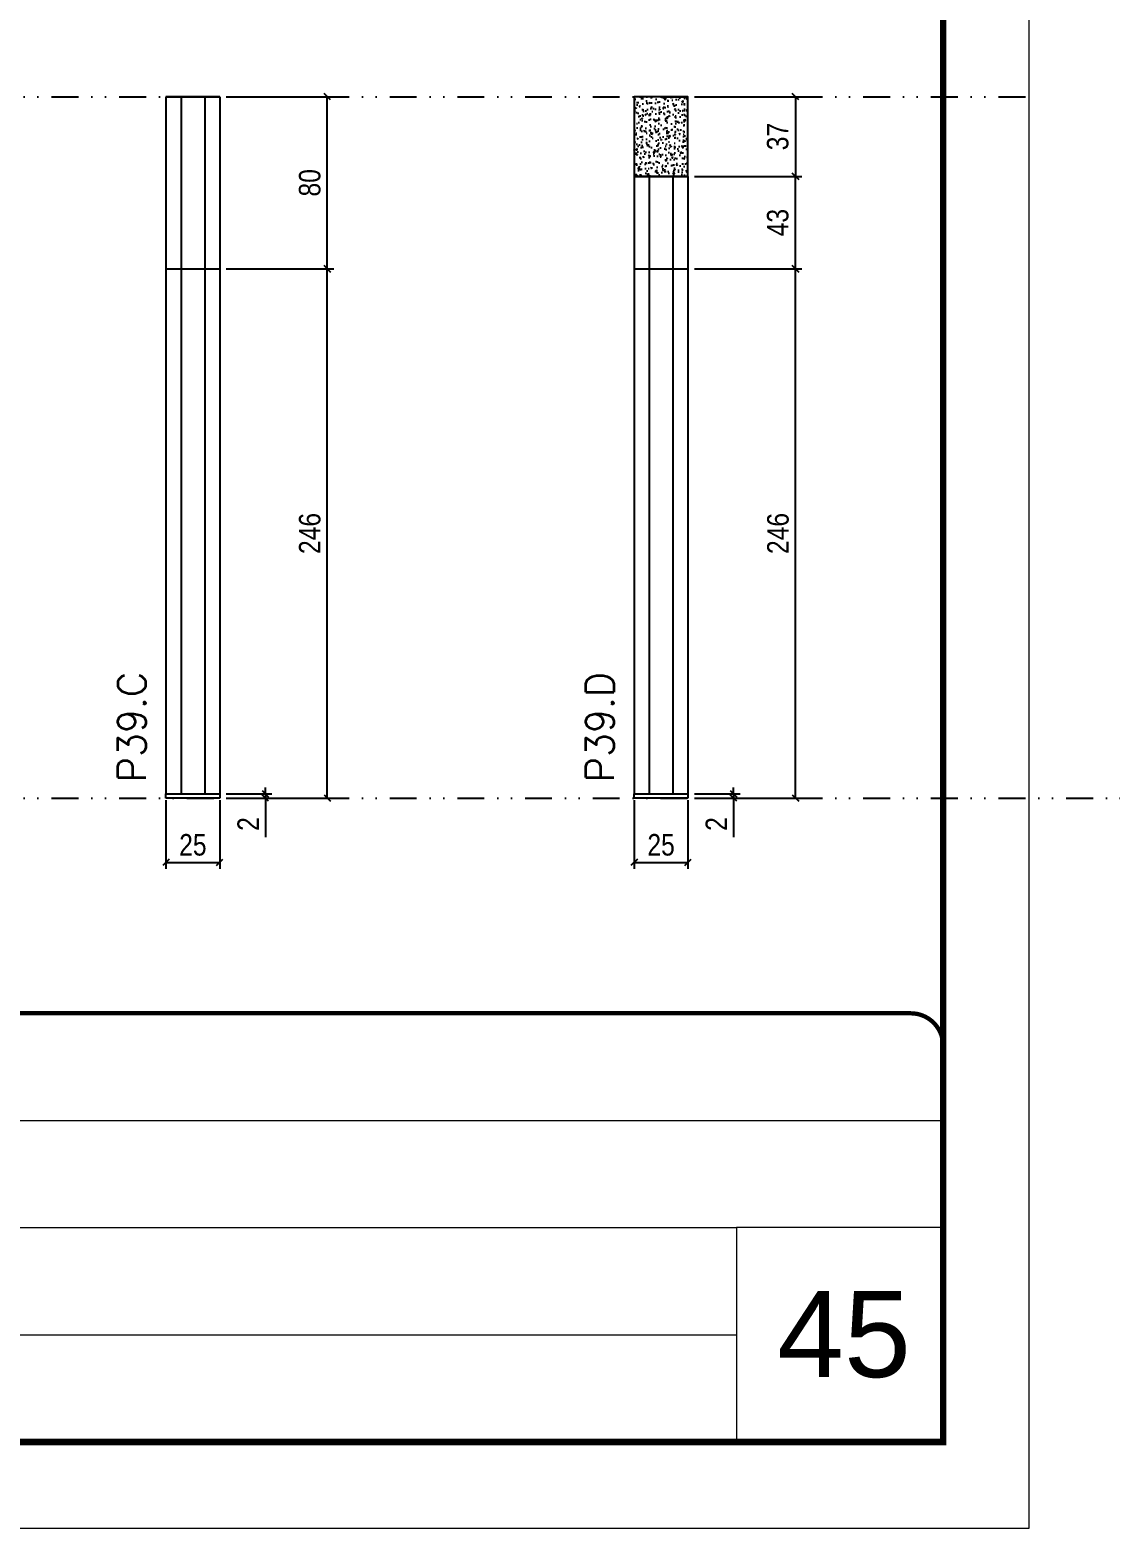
# Model space of a CAD drawing. Header units: millimetres. Extents: x 13777 to 27878, y -21631 to 6985.
# Drawn here: x 15434 to 15936, y -6700 to -6003 of the extents above; entities that cross this region are included whole.
import ezdxf

# ---------------------------------------------------------------- set-up
doc = ezdxf.new("R2010")
doc.units = ezdxf.units.MM
for name, pattern in [('CONTINUO', [0]), ('DASHED', [0.75, 0.5, -0.25]), ('DIVIDE2', [0.625, 0.25, -0.125, 0, -0.125, 0, -0.125])]:
    doc.linetypes.add(name, pattern=pattern)
for name, color, linetype, lineweight in [('CARIMBO', 255, 'Continuous', 9), ('Folhas', 255, 'Continuous', 9), ('SARRAFO DE PRESSAO', 251, 'DASHED', 9), ('Texto Seção', 7, 'Continuous', 15)]:
    doc.layers.add(name, color=color, linetype=linetype, lineweight=lineweight)
for name, color, linetype in [('COTA', 241, 'Continuous'), ('Nível', 160, 'Continuous'), ('Painéis', 200, 'Continuous'), ('SARR_2.2x7', 40, 'Continuous')]:
    doc.layers.add(name, color=color, linetype=linetype)
doc.styles.add('ARIAL', font='arial.ttf')
doc.styles.add('COTA TECNICA', font='techl___.ttf', dxfattribs={"height": 10})
doc.styles.add('COTA TECNICA-50', font='techl___.ttf', dxfattribs={"height": 10})
doc.styles.add('REGUA-120', font='ROMANS.shx', dxfattribs={"height": 15})
doc.dimstyles.new('COTA PAINEL-50', dxfattribs={"dimtxt": 10, "dimasz": 3, "dimexe": 3, "dimexo": 3, "dimgap": 3, "dimtad": 1, "dimdec": 1, "dimzin": 12, "dimdsep": 46, "dimtxsty": 'COTA TECNICA-50', "dimblk1": 'OBLIQUE', "dimblk2": 'OBLIQUE', "dimsah": 1, "dimcen": 0.9, "dimclrd": 4, "dimclre": 4, "dimclrt": 240, "dimadec": 1, "dimazin": 3, "dimtfac": 1, "dimtdec": 1, "dimtmove": 0, "dimatfit": 3, "dimfxl": 1, "dimtolj": 1, "dimtzin": 12, "dimarcsym": 0})
doc.dimstyles.new('PAINEL', dxfattribs={"dimtxt": 10, "dimasz": 3, "dimexe": 3, "dimexo": 3, "dimgap": 3, "dimtad": 1, "dimdec": 1, "dimzin": 12, "dimdsep": 46, "dimtxsty": 'COTA TECNICA', "dimblk1": 'OBLIQUE', "dimblk2": 'OBLIQUE', "dimsah": 1, "dimcen": 0.9, "dimclrd": 4, "dimclre": 4, "dimclrt": 240, "dimadec": 1, "dimazin": 3, "dimtfac": 1, "dimtdec": 1, "dimtmove": 0, "dimatfit": 3, "dimfxl": 1, "dimtolj": 1, "dimtzin": 12, "dimarcsym": 0})

# ---------------------------------------------------------------- blocks, each defined once
blk = doc.blocks.new('9999999999')
at = {"color": 30, "linetype": 'CONTINUO'}
for p, q in [((98564.56, 34379.64), (99583.98, 34379.64)), ((98564.56, 34329.83), (99487.98, 34329.83)), ((99583.98, 34329.83), (99487.98, 34329.83)), ((99487.98, 34329.83), (99487.98, 34230.21)), ((98564.56, 34280.02), (99487.98, 34280.02))]:
    blk.add_line(p, q, dxfattribs=at)
at = {"color": 30, "linetype": 'CONTINUO', "const_width": 2}
blk.add_lwpolyline([(99583.98, 34230.21), (99583.98, 34414.45, 0.414214), (99568.98, 34429.45), (98228.98, 34429.45, 0.414214), (98213.98, 34414.45), (98213.98, 34245.21, 0.414214), (98228.98, 34230.21), (99583.98, 34230.21)], format="xyb", dxfattribs=at)
at = {"layer": 'Folhas'}
blk.add_lwpolyline([(98138.98, 34190.21), (99623.98, 34190.21), (99623.98, 35240.21), (98138.98, 35240.21)], close=True, dxfattribs=at)
at = {"layer": 'Folhas', "color": 30, "const_width": 3}
blk.add_lwpolyline([(98213.98, 34230.21), (99583.98, 34230.21), (99583.98, 35200.21), (98213.98, 35200.21)], close=True, dxfattribs=at)
blk = doc.blocks.new('_Oblique')
at = {"color": 0, "linetype": 'ByBlock', "lineweight": -2}
blk.add_line((-0.5, -0.5), (0.5, 0.5), dxfattribs=at)
blk = doc.blocks.new('*D1128')
at = {"layer": 'COTA', "color": 4, "lineweight": -2, "transparency": 16777216}
for p, q in [((15497.17, -6361.32), (15497.17, -6393.21)), ((15522.17, -6361.32), (15522.17, -6393.21)), ((15497.17, -6390.21), (15522.17, -6390.21))]:
    blk.add_line(p, q, dxfattribs=at)
at = {"layer": 'Defpoints', "color": 0, "transparency": 16777216}
for p in [(15497.17, -6358.32), (15522.17, -6358.32), (15522.17, -6390.21)]:
    blk.add_point(p, dxfattribs=at)
at = {"layer": 'COTA', "color": 4, "lineweight": -2, "transparency": 16777216, "xscale": 3, "yscale": 3, "zscale": 3, "rotation": 180}
blk.add_blockref('_Oblique', (15497.17, -6390.21), dxfattribs=at)
at = {"layer": 'COTA', "color": 4, "lineweight": -2, "transparency": 16777216, "xscale": 3, "yscale": 3, "zscale": 3}
blk.add_blockref('_Oblique', (15522.17, -6390.21), dxfattribs=at)
at = {"layer": 'COTA', "color": 240, "transparency": 16777216, "insert": (15509.67, -6382.1), "char_height": 10, "attachment_point": 5, "style": 'COTA TECNICA'}
blk.add_mtext('\\A1;25', dxfattribs=at)
blk = doc.blocks.new('*D1129')
at = {"layer": 'COTA', "color": 4, "lineweight": -2, "transparency": 16777216}
for p, q in [((15543.37, -6358.32), (15543.37, -6355.32)), ((15525.17, -6358.32), (15546.37, -6358.32)), ((15525.17, -6360.32), (15546.37, -6360.32)), ((15543.37, -6358.32), (15543.37, -6360.32)), ((15543.37, -6360.32), (15543.37, -6378.43))]:
    blk.add_line(p, q, dxfattribs=at)
at = {"layer": 'Defpoints', "color": 0, "transparency": 16777216}
for p in [(15522.17, -6358.32), (15522.17, -6360.32), (15543.37, -6358.32)]:
    blk.add_point(p, dxfattribs=at)
at = {"layer": 'COTA', "color": 4, "lineweight": -2, "transparency": 16777216, "xscale": 3, "yscale": 3, "zscale": 3}
for p, rotation in [((15543.37, -6358.32), 270), ((15543.37, -6360.32), 90)]:
    blk.add_blockref('_Oblique', p, dxfattribs=dict(at, rotation=rotation))
at = {"layer": 'COTA', "color": 240, "transparency": 16777216, "insert": (15535.37, -6372.37), "char_height": 10, "attachment_point": 5, "rotation": 90, "style": 'COTA TECNICA-50'}
blk.add_mtext('\\A1;2', dxfattribs=at)
blk = doc.blocks.new('*D1130')
at = {"layer": 'COTA', "color": 4, "lineweight": -2, "transparency": 16777216}
for p, q in [((15525.17, -6114.32), (15575.16, -6114.32)), ((15572.16, -6360.32), (15572.16, -6114.32)), ((15525.17, -6360.32), (15575.16, -6360.32))]:
    blk.add_line(p, q, dxfattribs=at)
at = {"layer": 'Defpoints', "color": 0, "transparency": 16777216}
for p in [(15522.17, -6114.32), (15572.16, -6114.32), (15522.17, -6360.32)]:
    blk.add_point(p, dxfattribs=at)
at = {"layer": 'COTA', "color": 4, "lineweight": -2, "transparency": 16777216, "xscale": 3, "yscale": 3, "zscale": 3}
for p, rotation in [((15572.16, -6114.32), 90), ((15572.16, -6360.32), 270)]:
    blk.add_blockref('_Oblique', p, dxfattribs=dict(at, rotation=rotation))
at = {"layer": 'COTA', "color": 240, "transparency": 16777216, "insert": (15564.06, -6237.32), "char_height": 10, "attachment_point": 5, "rotation": 90, "style": 'COTA TECNICA-50'}
blk.add_mtext('\\A1;246', dxfattribs=at)
blk = doc.blocks.new('*D1131')
at = {"layer": 'COTA', "color": 4, "lineweight": -2, "transparency": 16777216}
for p, q in [((15525.17, -6034.34), (15575.16, -6034.34)), ((15572.16, -6114.32), (15572.16, -6034.34)), ((15525.17, -6114.32), (15575.16, -6114.32))]:
    blk.add_line(p, q, dxfattribs=at)
at = {"layer": 'Defpoints', "color": 0, "transparency": 16777216}
for p in [(15522.17, -6034.34), (15572.16, -6034.34), (15522.17, -6114.32)]:
    blk.add_point(p, dxfattribs=at)
at = {"layer": 'COTA', "color": 4, "lineweight": -2, "transparency": 16777216, "xscale": 3, "yscale": 3, "zscale": 3}
for p, rotation in [((15572.16, -6034.34), 90), ((15572.16, -6114.32), 270)]:
    blk.add_blockref('_Oblique', p, dxfattribs=dict(at, rotation=rotation))
at = {"layer": 'COTA', "color": 240, "transparency": 16777216, "insert": (15564.04, -6074.33), "char_height": 10, "attachment_point": 5, "rotation": 90, "style": 'COTA TECNICA'}
blk.add_mtext('\\A1;80', dxfattribs=at)
blk = doc.blocks.new('*D1132')
at = {"layer": 'COTA', "color": 4, "lineweight": -2, "transparency": 16777216}
for p, q in [((15714.86, -6361.32), (15714.86, -6393.21)), ((15739.86, -6361.32), (15739.86, -6393.21)), ((15714.86, -6390.21), (15739.86, -6390.21))]:
    blk.add_line(p, q, dxfattribs=at)
at = {"layer": 'Defpoints', "color": 0, "transparency": 16777216}
for p in [(15714.86, -6358.32), (15739.86, -6358.32), (15739.86, -6390.21)]:
    blk.add_point(p, dxfattribs=at)
at = {"layer": 'COTA', "color": 4, "lineweight": -2, "transparency": 16777216, "xscale": 3, "yscale": 3, "zscale": 3, "rotation": 180}
blk.add_blockref('_Oblique', (15714.86, -6390.21), dxfattribs=at)
at = {"layer": 'COTA', "color": 4, "lineweight": -2, "transparency": 16777216, "xscale": 3, "yscale": 3, "zscale": 3}
blk.add_blockref('_Oblique', (15739.86, -6390.21), dxfattribs=at)
at = {"layer": 'COTA', "color": 240, "transparency": 16777216, "insert": (15727.36, -6382.1), "char_height": 10, "attachment_point": 5, "style": 'COTA TECNICA'}
blk.add_mtext('\\A1;25', dxfattribs=at)
blk = doc.blocks.new('*D1133')
at = {"layer": 'COTA', "color": 4, "lineweight": -2, "transparency": 16777216}
for p, q in [((15761.05, -6358.32), (15761.05, -6355.32)), ((15742.86, -6358.32), (15764.05, -6358.32)), ((15742.86, -6360.32), (15764.05, -6360.32)), ((15761.05, -6358.32), (15761.05, -6360.32)), ((15761.05, -6360.32), (15761.05, -6378.43))]:
    blk.add_line(p, q, dxfattribs=at)
at = {"layer": 'Defpoints', "color": 0, "transparency": 16777216}
for p in [(15739.86, -6358.32), (15739.86, -6360.32), (15761.05, -6358.32)]:
    blk.add_point(p, dxfattribs=at)
at = {"layer": 'COTA', "color": 4, "lineweight": -2, "transparency": 16777216, "xscale": 3, "yscale": 3, "zscale": 3}
for p, rotation in [((15761.05, -6358.32), 270), ((15761.05, -6360.32), 90)]:
    blk.add_blockref('_Oblique', p, dxfattribs=dict(at, rotation=rotation))
at = {"layer": 'COTA', "color": 240, "transparency": 16777216, "insert": (15753.05, -6372.37), "char_height": 10, "attachment_point": 5, "rotation": 90, "style": 'COTA TECNICA-50'}
blk.add_mtext('\\A1;2', dxfattribs=at)
blk = doc.blocks.new('*D1135')
at = {"layer": 'COTA', "color": 4, "linetype": 'ByBlock', "lineweight": -2, "transparency": 16777216}
for p, q in [((15742.86, -6034.32), (15792.85, -6034.32)), ((15789.85, -6034.32), (15789.85, -6071.34)), ((15742.86, -6071.34), (15792.85, -6071.34))]:
    blk.add_line(p, q, dxfattribs=at)
at = {"layer": 'Defpoints', "color": 0, "linetype": 'ByBlock', "transparency": 16777216}
for p in [(15739.86, -6034.32), (15739.86, -6071.34), (15789.85, -6071.34)]:
    blk.add_point(p, dxfattribs=at)
at = {"layer": 'COTA', "color": 4, "linetype": 'ByBlock', "lineweight": -2, "transparency": 16777216, "xscale": 3, "yscale": 3, "zscale": 3}
for p, rotation in [((15789.85, -6034.32), 90), ((15789.85, -6071.34), 270)]:
    blk.add_blockref('_Oblique', p, dxfattribs=dict(at, rotation=rotation))
at = {"layer": 'COTA', "color": 240, "linetype": 'ByBlock', "transparency": 16777216, "insert": (15781.63, -6052.83), "char_height": 10, "attachment_point": 5, "rotation": 90, "style": 'COTA TECNICA'}
blk.add_mtext('\\A1;37', dxfattribs=at)
blk = doc.blocks.new('*D1134')
at = {"layer": 'COTA', "color": 4, "lineweight": -2, "transparency": 16777216}
for p, q in [((15742.86, -6114.32), (15792.85, -6114.32)), ((15789.85, -6360.32), (15789.85, -6114.32)), ((15742.86, -6360.32), (15792.85, -6360.32))]:
    blk.add_line(p, q, dxfattribs=at)
at = {"layer": 'Defpoints', "color": 0, "transparency": 16777216}
for p in [(15739.86, -6114.32), (15789.85, -6114.32), (15739.86, -6360.32)]:
    blk.add_point(p, dxfattribs=at)
at = {"layer": 'COTA', "color": 4, "lineweight": -2, "transparency": 16777216, "xscale": 3, "yscale": 3, "zscale": 3}
for p, rotation in [((15789.85, -6114.32), 90), ((15789.85, -6360.32), 270)]:
    blk.add_blockref('_Oblique', p, dxfattribs=dict(at, rotation=rotation))
at = {"layer": 'COTA', "color": 240, "transparency": 16777216, "insert": (15781.75, -6237.32), "char_height": 10, "attachment_point": 5, "rotation": 90, "style": 'COTA TECNICA-50'}
blk.add_mtext('\\A1;246', dxfattribs=at)
blk = doc.blocks.new('*D1136')
at = {"layer": 'COTA', "color": 4, "lineweight": -2, "transparency": 16777216}
for p, q in [((15742.86, -6071.34), (15792.85, -6071.34)), ((15789.85, -6114.32), (15789.85, -6071.34)), ((15742.86, -6114.32), (15792.85, -6114.32))]:
    blk.add_line(p, q, dxfattribs=at)
at = {"layer": 'Defpoints', "color": 0, "transparency": 16777216}
for p in [(15739.86, -6071.34), (15789.85, -6071.34), (15739.86, -6114.32)]:
    blk.add_point(p, dxfattribs=at)
at = {"layer": 'COTA', "color": 4, "lineweight": -2, "transparency": 16777216, "xscale": 3, "yscale": 3, "zscale": 3}
for p, rotation in [((15789.85, -6071.34), 90), ((15789.85, -6114.32), 270)]:
    blk.add_blockref('_Oblique', p, dxfattribs=dict(at, rotation=rotation))
at = {"layer": 'COTA', "color": 240, "transparency": 16777216, "insert": (15781.63, -6092.83), "char_height": 10, "attachment_point": 5, "rotation": 90, "style": 'COTA TECNICA'}
blk.add_mtext('\\A1;43', dxfattribs=at)

msp = doc.modelspace()

# ---------------------------------------------------------------- hatches: boundary and pattern name
at = {"layer": 'COTA'}
h = msp.add_hatch(dxfattribs=at)
h.set_pattern_fill('AR-CONC', color=256, scale=0.03)
h.set_pattern_definition([(50, (-3151.9045, -2307.15), (5.4655401, -0.4781726), [0.5715, -6.2865]), (355, (-3151.9045, -2307.15), (-1.0573026, 5.7317054), [0.4572, -5.0292175]), (100.451445, (-3151.449, -2307.19), (4.4082374, 5.2535326), [0.4857003, -5.3427073]), (46.1842, (-3151.9045, -2305.626), (8.1323712, -1.2612698), [0.85725, -9.42975]), (96.635558, (-3151.227, -2305.731), (7.122124, 7.4227837), [0.7285507, -8.0140682]), (351.18415, (-3151.9045, -2305.626), (7.122124, 7.4227837), [0.685799, -7.543792]), (21, (-3151.1425, -2306.007), (4.5484317, -3.0679559), [0.5715, -6.2865]), (326, (-3151.1425, -2306.007), (1.8540609, 5.525639), [0.4572, -5.0292]), (71.451445, (-3150.7635, -2306.263), (6.4024926, 2.457683), [0.4857003, -5.3426981]), (37.5, (-3151.9045, -2307.1502), (0.0926581, 2.53665117), [0, -4.96824, 0, -5.1054, 0, -5.04825]), (7.5, (-3151.9045, -2307.1502), (2.00458988, 3.00541724), [0, -2.91084, 0, -4.85394, 0, -1.92405]), (327.5, (-3153.6038, -2307.1502), (4.06771786, -0.17186232), [0, -1.905, 0, -5.9436, 0, -7.8867]), (317.5, (-3154.3658, -2307.1502), (4.44387544, 0.7627947), [0, -2.4765, 0, -3.94716, 0, -5.6007])])
h.paths.add_polyline_path([(15739.86, -6034.32), (15714.86, -6034.32), (15714.86, -6071.34), (15739.86, -6071.34)])

# ---------------------------------------------------------------- linework, layer by layer
at = {"layer": 'COTA', "linetype": 'ByBlock'}
msp.add_lwpolyline([(15714.86, -6071.34), (15739.86, -6071.34), (15739.86, -6034.32), (15714.86, -6034.32)], close=True, dxfattribs=at)
at = {"layer": 'Nível', "color": 4, "linetype": 'DIVIDE2', "ltscale": 50}
for p, q in [((13777.11, -6034.32), (15898.47, -6034.32)), ((13777.11, -6360.32), (21531.15, -6360.32))]:
    msp.add_line(p, q, dxfattribs=at)
at = {"layer": 'Painéis'}
for p, q in [((15497.17, -6034.34), (15497.17, -6358.32)), ((15497.17, -6034.34), (15522.17, -6034.34)), ((15522.17, -6034.34), (15497.17, -6034.34)), ((15522.17, -6034.34), (15522.17, -6358.32)), ((15714.86, -6071.34), (15714.86, -6358.32)), ((15714.86, -6071.34), (15739.86, -6071.34)), ((15739.86, -6071.34), (15714.86, -6071.34)), ((15739.86, -6071.34), (15739.86, -6358.32)), ((15497.17, -6114.32), (15522.17, -6114.32)), ((15714.86, -6114.32), (15739.86, -6114.32)), ((15497.17, -6358.32), (15522.17, -6358.32)), ((15497.17, -6358.32), (15522.17, -6358.32)), ((15497.17, -6360.32), (15497.17, -6358.32)), ((15522.17, -6360.32), (15497.17, -6360.32)), ((15522.17, -6358.32), (15522.17, -6360.32)), ((15714.86, -6358.32), (15739.86, -6358.32)), ((15714.86, -6358.32), (15739.86, -6358.32)), ((15714.86, -6360.32), (15714.86, -6358.32)), ((15739.86, -6360.32), (15714.86, -6360.32)), ((15739.86, -6358.32), (15739.86, -6360.32))]:
    msp.add_line(p, q, dxfattribs=at)
at = {"layer": 'SARR_2.2x7'}
for p, q in [((15504.17, -6034.34), (15504.17, -6114.32)), ((15515.17, -6034.34), (15515.17, -6114.32)), ((15721.86, -6071.34), (15721.86, -6114.32)), ((15732.86, -6071.34), (15732.86, -6114.32)), ((15504.17, -6114.32), (15504.17, -6358.32)), ((15515.17, -6114.32), (15515.17, -6358.32)), ((15721.86, -6114.32), (15721.86, -6358.32)), ((15732.86, -6114.32), (15732.86, -6358.32))]:
    msp.add_line(p, q, dxfattribs=at)

# ---------------------------------------------------------------- block references
at = {"layer": 'SARRAFO DE PRESSAO', "color": 6, "linetype": 'ByBlock'}
msp.add_blockref('9999999999', (-83725.51, -40889.8), dxfattribs=at)

# ---------------------------------------------------------------- texts
at = {"layer": 'CARIMBO', "style": 'ARIAL'}
msp.add_text('45', height=40, dxfattribs=at).set_placement((15781.33, -6629.46))
at = {"layer": 'Texto Seção', "char_height": 13, "width": 370.6998, "attachment_point": 7, "rotation": 90, "style": 'REGUA-120'}
for s, insert in [('P39.C', (15487.72, -6352.9)), ('P39.D', (15705.41, -6352.9))]:
    msp.add_mtext(s, dxfattribs=dict(at, insert=insert))

# ---------------------------------------------------------------- dimensions: what is measured, and where the dimension line sits
at = {"layer": 'COTA'}
for base, p1, p2, dimstyle, picture, middle in [((15572.16, -6034.34), (15522.17, -6114.32), (15522.17, -6034.34), 'PAINEL', '*D1131', (15564.04, -6074.33)), ((15789.85, -6071.34), (15739.86, -6114.32), (15739.86, -6071.34), 'PAINEL', '*D1136', (15781.63, -6092.83)), ((15572.16, -6114.32), (15522.17, -6360.32), (15522.17, -6114.32), 'COTA PAINEL-50', '*D1130', (15564.06, -6237.32)), ((15789.85, -6114.32), (15739.86, -6360.32), (15739.86, -6114.32), 'COTA PAINEL-50', '*D1134', (15781.75, -6237.32))]:
    dim = msp.add_linear_dim(base=base, p1=p1, p2=p2, angle=90, dimstyle=dimstyle, dxfattribs=at)
    dim.commit()
    dim.dimension.update_dxf_attribs({"geometry": picture, "text_midpoint": middle})
at = {"layer": 'COTA', "linetype": 'ByBlock'}
dim = msp.add_linear_dim(base=(15789.85, -6071.34), p1=(15739.86, -6034.32), p2=(15739.86, -6071.34), angle=90, dimstyle='PAINEL', dxfattribs=at)
dim.commit()
dim.dimension.update_dxf_attribs({"geometry": '*D1135', "text_midpoint": (15781.63, -6052.83)})
at = {"layer": 'COTA'}
for base, p1, p2, picture, middle in [((15543.37, -6358.32), (15522.17, -6360.32), (15522.17, -6358.32), '*D1129', (15543.37, -6372.37)), ((15761.05, -6358.32), (15739.86, -6360.32), (15739.86, -6358.32), '*D1133', (15761.05, -6372.37))]:
    dim = msp.add_linear_dim(base=base, p1=p1, p2=p2, angle=90, dimstyle='COTA PAINEL-50', dxfattribs=at)
    dim.commit()
    dim.dimension.update_dxf_attribs({"geometry": picture, "text_midpoint": middle, "dimtype": 160})
for base, p1, p2, picture, middle in [((15522.17, -6390.21), (15497.17, -6358.32), (15522.17, -6358.32), '*D1128', (15509.67, -6382.1)), ((15739.86, -6390.21), (15714.86, -6358.32), (15739.86, -6358.32), '*D1132', (15727.36, -6382.1))]:
    dim = msp.add_linear_dim(base=base, p1=p1, p2=p2, dimstyle='PAINEL', override={"dimarcsym": 2}, dxfattribs=at)
    dim.commit()
    dim.dimension.update_dxf_attribs({"geometry": picture, "text_midpoint": middle})

doc.saveas('drawing.dxf')
